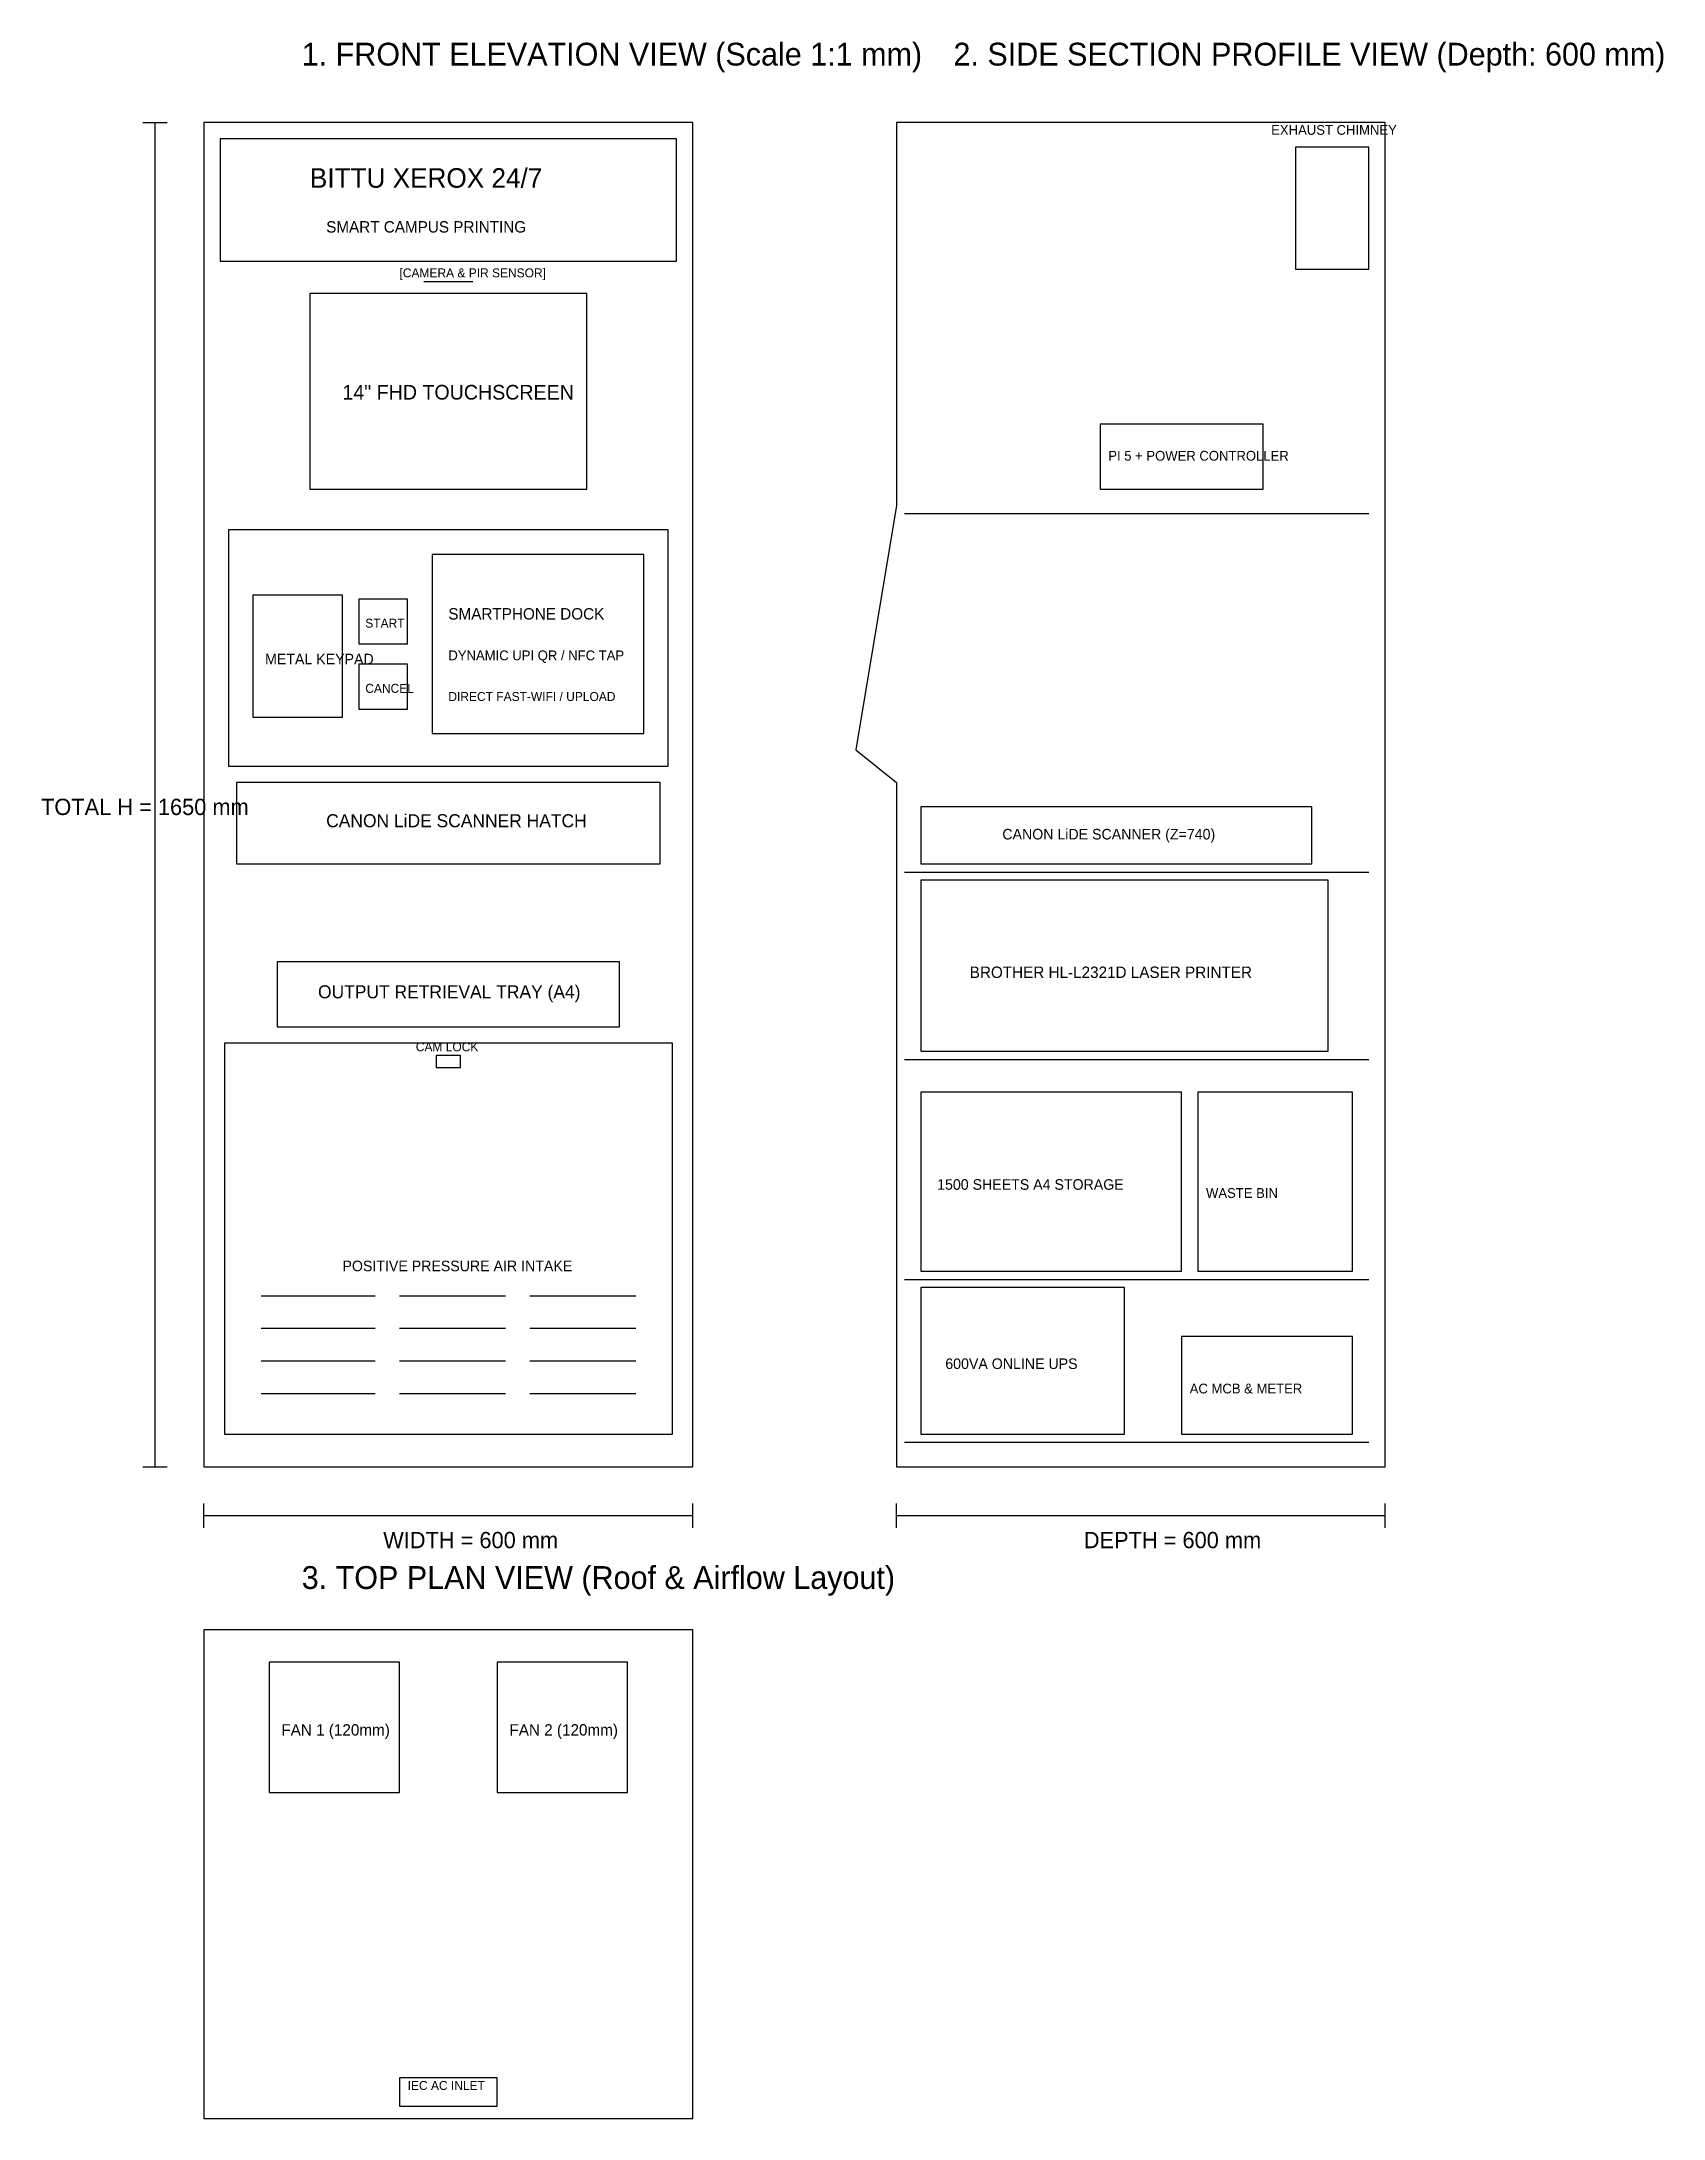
# Model space of a CAD drawing. Extents: x -199 to 1792, y -800 to 1749.
import ezdxf

# ---------------------------------------------------------------- set-up
doc = ezdxf.new("R2010")
doc.units = 0
for name, color, linetype in [('COMPONENTS', 4, 'CONTINUOUS'), ('DIMENSIONS', 2, 'CONTINUOUS'), ('DOORS_LOCKS', 1, 'CONTINUOUS'), ('LABELS', 7, 'CONTINUOUS'), ('OUTLINE', 3, 'CONTINUOUS')]:
    doc.layers.add(name, color=color, linetype=linetype)

msp = doc.modelspace()

# ---------------------------------------------------------------- linework, layer by layer
at = {"layer": 'COMPONENTS'}
for p, q in [((580, 1630), (20, 1630)), ((20, 1630), (20, 1480)), ((580, 1480), (580, 1630)), ((1430, 1620), (1340, 1620)), ((1340, 1620), (1340, 1470)), ((1430, 1470), (1430, 1620)), ((20, 1480), (580, 1480)), ((270, 1455), (330, 1455)), ((1340, 1470), (1430, 1470)), ((470, 1440), (130, 1440)), ((130, 1440), (130, 1200)), ((470, 1200), (470, 1440)), ((1300, 1280), (1100, 1280)), ((1100, 1280), (1100, 1200)), ((1300, 1200), (1300, 1280)), ((130, 1200), (470, 1200)), ((1100, 1200), (1300, 1200)), ((860, 1170), (1430, 1170)), ((540, 1120), (280, 1120)), ((280, 1120), (280, 900)), ((540, 900), (540, 1120)), ((170, 1070), (60, 1070)), ((60, 1070), (60, 920)), ((170, 920), (170, 1070)), ((250, 1065), (190, 1065)), ((190, 1065), (190, 1010)), ((250, 1010), (250, 1065)), ((190, 1010), (250, 1010)), ((250, 985), (190, 985)), ((190, 985), (190, 930)), ((250, 930), (250, 985)), ((60, 920), (170, 920)), ((190, 930), (250, 930)), ((280, 900), (540, 900)), ((560, 840), (40, 840)), ((40, 840), (40, 740)), ((560, 740), (560, 840)), ((1360, 810), (880, 810)), ((880, 810), (880, 740)), ((1360, 740), (1360, 810)), ((40, 740), (560, 740)), ((880, 740), (1360, 740)), ((860, 730), (1430, 730)), ((1380, 720), (880, 720)), ((880, 720), (880, 510)), ((1380, 510), (1380, 720)), ((510, 620), (90, 620)), ((90, 620), (90, 540)), ((510, 540), (510, 620)), ((90, 540), (510, 540)), ((880, 510), (1380, 510)), ((860, 500), (1430, 500)), ((1200, 460), (880, 460)), ((880, 460), (880, 240)), ((1200, 240), (1200, 460)), ((1410, 460), (1220, 460)), ((1220, 460), (1220, 240)), ((1410, 240), (1410, 460)), ((860, 230), (1430, 230)), ((880, 240), (1200, 240)), ((1220, 240), (1410, 240)), ((70, 210), (210, 210)), ((240, 210), (370, 210)), ((400, 210), (530, 210)), ((1130, 220), (880, 220)), ((880, 220), (880, 40)), ((1130, 40), (1130, 220)), ((70, 170), (210, 170)), ((240, 170), (370, 170)), ((400, 170), (530, 170)), ((1410, 160), (1200, 160)), ((1200, 160), (1200, 40)), ((1410, 40), (1410, 160)), ((70, 130), (210, 130)), ((240, 130), (370, 130)), ((400, 130), (530, 130)), ((70, 90), (210, 90)), ((240, 90), (370, 90)), ((400, 90), (530, 90)), ((860, 30), (1430, 30)), ((880, 40), (1130, 40)), ((1200, 40), (1410, 40)), ((240, -240), (80, -240)), ((80, -240), (80, -400)), ((240, -400), (240, -240)), ((520, -240), (360, -240)), ((360, -240), (360, -400)), ((520, -400), (520, -240)), ((80, -400), (240, -400)), ((360, -400), (520, -400))]:
    msp.add_line(p, q, dxfattribs=at)
at = {"layer": 'DIMENSIONS'}
for p, q in [((-75, 1650), (-45, 1650)), ((-60, 0), (-60, 1650)), ((-75, 0), (-45, 0)), ((0, -75), (0, -45)), ((600, -75), (600, -45)), ((850, -75), (850, -45)), ((1450, -75), (1450, -45)), ((0, -60), (600, -60)), ((850, -60), (1450, -60))]:
    msp.add_line(p, q, dxfattribs=at)
at = {"layer": 'DOORS_LOCKS'}
for p, q in [((575, 520), (25, 520)), ((25, 520), (25, 40)), ((575, 40), (575, 520)), ((315, 505), (285, 505)), ((285, 505), (285, 490)), ((285, 490), (315, 490)), ((315, 490), (315, 505)), ((25, 40), (575, 40)), ((360, -750), (240, -750)), ((240, -750), (240, -785)), ((360, -785), (360, -750)), ((240, -785), (360, -785))]:
    msp.add_line(p, q, dxfattribs=at)
at = {"layer": 'OUTLINE'}
for p, q in [((600, 1650), (0, 1650)), ((0, 1650), (0, 0)), ((600, 0), (600, 1650)), ((1450, 1650), (850, 1650)), ((850, 1650), (850, 1180)), ((1450, 0), (1450, 1650)), ((850, 1180), (800, 880)), ((570, 1150), (30, 1150)), ((30, 1150), (30, 860)), ((570, 860), (570, 1150)), ((800, 880), (850, 840)), ((30, 860), (570, 860)), ((850, 840), (850, 0)), ((0, 0), (600, 0)), ((850, 0), (1450, 0)), ((600, -200), (0, -200)), ((0, -200), (0, -800)), ((600, -800), (600, -200)), ((0, -800), (600, -800))]:
    msp.add_line(p, q, dxfattribs=at)

# ---------------------------------------------------------------- texts
at = {"layer": 'DIMENSIONS'}
for s, p in [('TOTAL H = 1650 mm', (-200, 800)), ('WIDTH = 600 mm', (220, -100)), ('DEPTH = 600 mm', (1080, -100))]:
    msp.add_text(s, height=20, dxfattribs=at).set_placement(p)
at = {"layer": 'LABELS'}
for s, height, p in [('1. FRONT ELEVATION VIEW (Scale 1:1 mm)', 28, (120, 1720)), ('2. SIDE SECTION PROFILE VIEW (Depth: 600 mm)', 28, (920, 1720)), ('EXHAUST CHIMNEY', 12, (1310, 1635)), ('BITTU XEROX 24/7', 24, (130, 1570)), ('SMART CAMPUS PRINTING', 14, (150, 1515)), ('[CAMERA & PIR SENSOR]', 11, (240, 1460)), ('14" FHD TOUCHSCREEN', 18, (170, 1310)), ('PI 5 + POWER CONTROLLER', 12, (1110, 1235)), ('SMARTPHONE DOCK', 14, (300, 1040)), ('START', 11, (198, 1030)), ('METAL KEYPAD', 13, (75, 985)), ('DYNAMIC UPI QR / NFC TAP', 12, (300, 990)), ('CANCEL', 11, (198, 950)), ('DIRECT FAST-WIFI / UPLOAD', 11, (300, 940)), ('CANON LiDE SCANNER HATCH', 16, (150, 785)), ('CANON LiDE SCANNER (Z=740)', 13, (980, 770)), ('BROTHER HL-L2321D LASER PRINTER', 14, (940, 600)), ('OUTPUT RETRIEVAL TRAY (A4)', 16, (140, 575)), ('CAM LOCK', 11, (260, 510)), ('1500 SHEETS A4 STORAGE', 13, (900, 340)), ('WASTE BIN', 12, (1230, 330)), ('POSITIVE PRESSURE AIR INTAKE', 13, (170, 240)), ('600VA ONLINE UPS', 13, (910, 120)), ('AC MCB & METER', 12, (1210, 90)), ('3. TOP PLAN VIEW (Roof & Airflow Layout)', 28, (120, -150)), ('FAN 1 (120mm)', 14, (95, -330)), ('FAN 2 (120mm)', 14, (375, -330)), ('IEC AC INLET', 11, (250, -765))]:
    msp.add_text(s, height=height, dxfattribs=at).set_placement(p)

doc.saveas('drawing.dxf')
